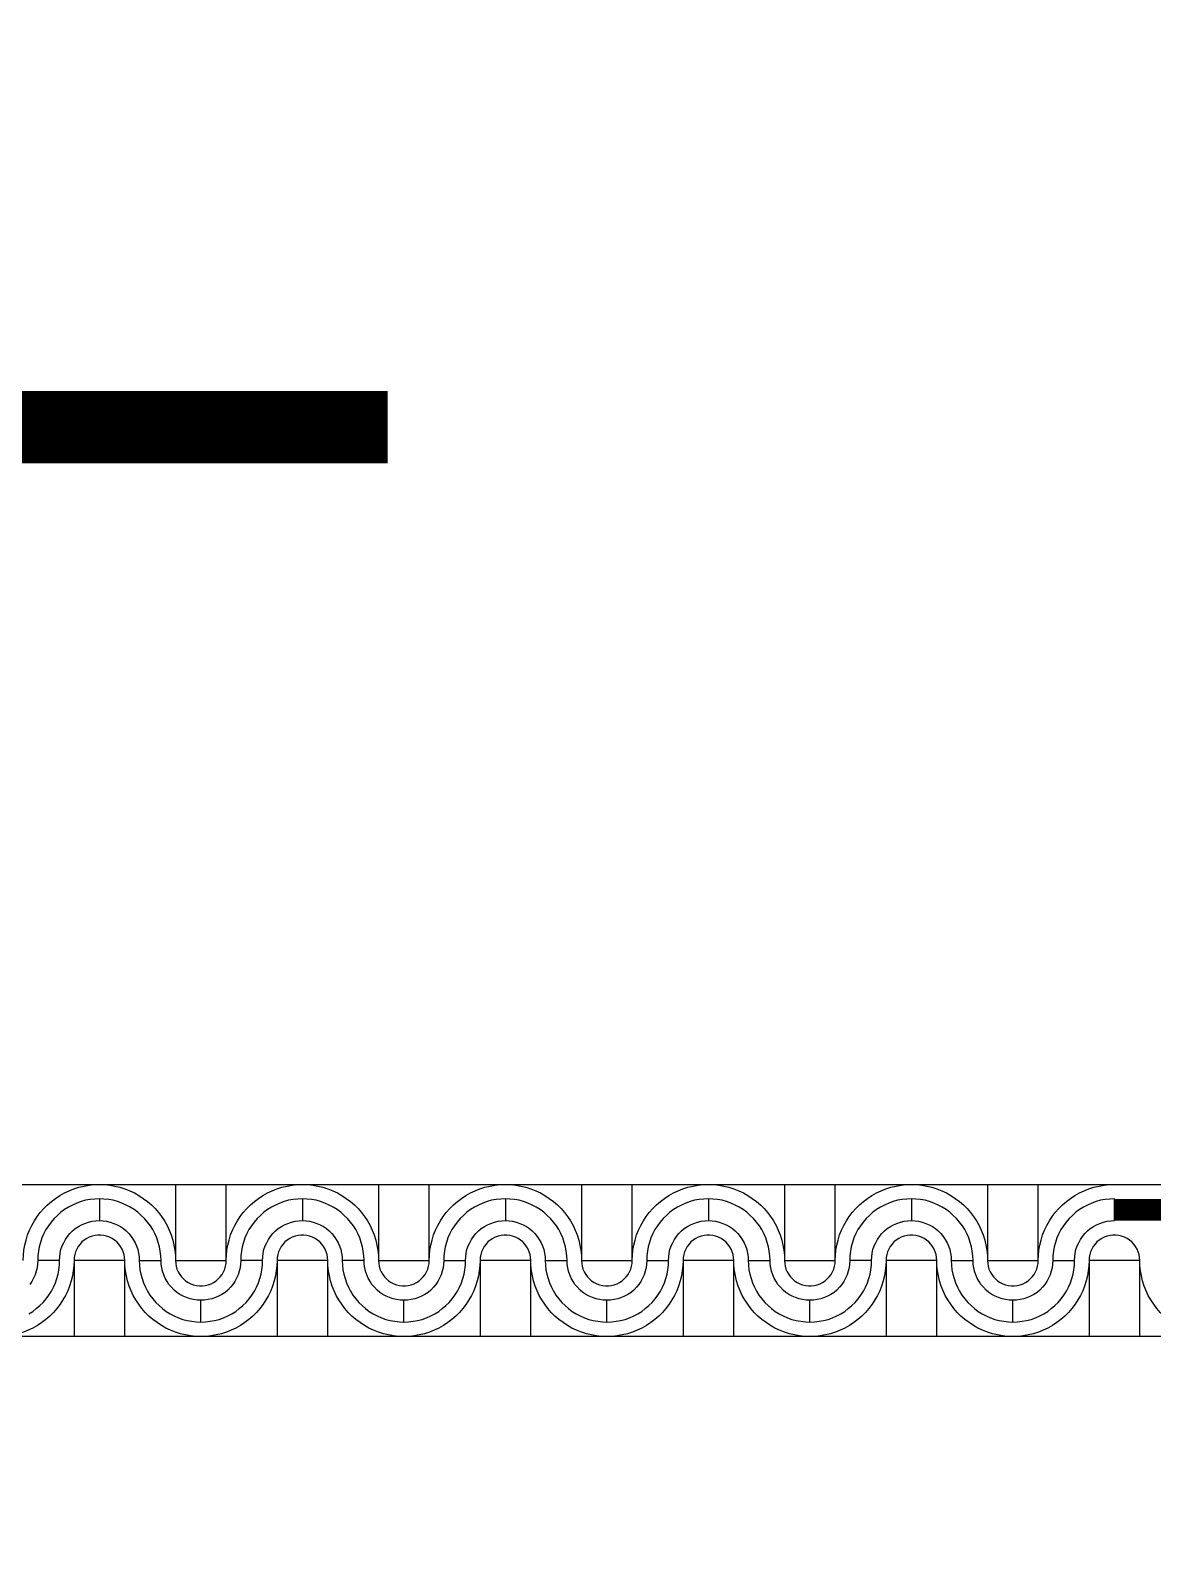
# Model space of a CAD drawing. Extents: x 190.8 to 267.1, y 124 to 174.8.
# Drawn here: x 225.08 to 226.627, y 158.872 to 160.978 of the extents above; entities that cross this region are included whole.
import ezdxf

# ---------------------------------------------------------------- set-up
doc = ezdxf.new("R2010")
doc.units = 0
doc.header["$MEASUREMENT"] = 0

msp = doc.modelspace()

# ---------------------------------------------------------------- linework, layer by layer
msp.add_line((224.5446, 159.3856), (226.6713, 159.3856))
for points, const_width in [([(225.5721, 160.4307), (224.3546, 160.4307), (222.8601, 158.9221), (203.6954, 158.9221), (202.5182, 160.9281), (196.5696, 160.9281), (195.9346, 160.35), (195.9346, 159.3407)], 0.1), ([(226.8252, 159.1699), (226.6446, 159.3506), (226.5746, 159.3506)], 0.03)]:
    msp.add_lwpolyline(points, dxfattribs=dict(const_width=const_width))
for points in [[(225.0696, 159.2806), (225.0699, 159.2878), (225.0706, 159.2948), (225.0719, 159.3018), (225.0734, 159.3088), (225.0756, 159.3158), (225.0784, 159.3223), (225.0814, 159.3288), (225.0849, 159.3351), (225.0889, 159.3411), (225.0931, 159.3468), (225.0979, 159.3523), (225.1029, 159.3573), (225.1084, 159.3621), (225.1141, 159.3663), (225.1201, 159.3703), (225.1264, 159.3738), (225.1329, 159.3768), (225.1394, 159.3796), (225.1464, 159.3818), (225.1534, 159.3833), (225.1604, 159.3846), (225.1674, 159.3853), (225.1746, 159.3856)], [(225.1746, 159.3856), (225.1819, 159.3853), (225.1889, 159.3846), (225.1959, 159.3833), (225.2029, 159.3818), (225.2099, 159.3796), (225.2164, 159.3768), (225.2229, 159.3738), (225.2291, 159.3703), (225.2351, 159.3663), (225.2409, 159.3621), (225.2464, 159.3573), (225.2514, 159.3523), (225.2561, 159.3468), (225.2604, 159.3411), (225.2644, 159.3351), (225.2679, 159.3288), (225.2709, 159.3223), (225.2736, 159.3158), (225.2759, 159.3088), (225.2774, 159.3018), (225.2786, 159.2948), (225.2794, 159.2878), (225.2796, 159.2806)], [(225.2796, 159.3856), (225.2796, 159.2806), (225.3496, 159.2806), (225.3496, 159.3856)], [(225.3496, 159.2806), (225.3499, 159.2878), (225.3506, 159.2948), (225.3519, 159.3018), (225.3534, 159.3088), (225.3556, 159.3158), (225.3584, 159.3223), (225.3614, 159.3288), (225.3649, 159.3351), (225.3689, 159.3411), (225.3731, 159.3468), (225.3779, 159.3523), (225.3829, 159.3573), (225.3884, 159.3621), (225.3941, 159.3663), (225.4001, 159.3703), (225.4064, 159.3738), (225.4129, 159.3768), (225.4194, 159.3796), (225.4264, 159.3818), (225.4334, 159.3833), (225.4404, 159.3846), (225.4474, 159.3853), (225.4546, 159.3856)], [(225.4546, 159.3856), (225.4619, 159.3853), (225.4689, 159.3846), (225.4759, 159.3833), (225.4829, 159.3818), (225.4899, 159.3796), (225.4964, 159.3768), (225.5029, 159.3738), (225.5091, 159.3703), (225.5151, 159.3663), (225.5209, 159.3621), (225.5264, 159.3573), (225.5314, 159.3523), (225.5361, 159.3468), (225.5404, 159.3411), (225.5444, 159.3351), (225.5479, 159.3288), (225.5509, 159.3223), (225.5536, 159.3158), (225.5559, 159.3088), (225.5574, 159.3018), (225.5586, 159.2948), (225.5594, 159.2878), (225.5596, 159.2806)], [(225.5596, 159.3856), (225.5596, 159.2806), (225.6296, 159.2806), (225.6296, 159.3856)], [(225.6296, 159.2806), (225.6299, 159.2878), (225.6306, 159.2948), (225.6319, 159.3018), (225.6334, 159.3088), (225.6356, 159.3158), (225.6384, 159.3223), (225.6414, 159.3288), (225.6449, 159.3351), (225.6489, 159.3411), (225.6531, 159.3468), (225.6579, 159.3523), (225.6629, 159.3573), (225.6684, 159.3621), (225.6741, 159.3663), (225.6801, 159.3703), (225.6864, 159.3738), (225.6929, 159.3768), (225.6994, 159.3796), (225.7064, 159.3818), (225.7134, 159.3833), (225.7204, 159.3846), (225.7274, 159.3853), (225.7346, 159.3856)], [(225.7346, 159.3856), (225.7419, 159.3853), (225.7489, 159.3846), (225.7559, 159.3833), (225.7629, 159.3818), (225.7699, 159.3796), (225.7764, 159.3768), (225.7829, 159.3738), (225.7891, 159.3703), (225.7951, 159.3663), (225.8009, 159.3621), (225.8064, 159.3573), (225.8114, 159.3523), (225.8161, 159.3468), (225.8204, 159.3411), (225.8244, 159.3351), (225.8279, 159.3288), (225.8309, 159.3223), (225.8336, 159.3158), (225.8359, 159.3088), (225.8374, 159.3018), (225.8386, 159.2948), (225.8394, 159.2878), (225.8396, 159.2806)], [(225.8396, 159.3856), (225.8396, 159.2806), (225.9096, 159.2806), (225.9096, 159.3856)], [(225.9096, 159.2806), (225.9099, 159.2878), (225.9106, 159.2948), (225.9119, 159.3018), (225.9134, 159.3088), (225.9156, 159.3158), (225.9184, 159.3223), (225.9214, 159.3288), (225.9249, 159.3351), (225.9289, 159.3411), (225.9331, 159.3468), (225.9379, 159.3523), (225.9429, 159.3573), (225.9484, 159.3621), (225.9541, 159.3663), (225.9601, 159.3703), (225.9664, 159.3738), (225.9729, 159.3768), (225.9794, 159.3796), (225.9864, 159.3818), (225.9934, 159.3833), (226.0004, 159.3846), (226.0074, 159.3853), (226.0146, 159.3856)], [(226.0146, 159.3856), (226.0219, 159.3853), (226.0289, 159.3846), (226.0359, 159.3833), (226.0429, 159.3818), (226.0499, 159.3796), (226.0564, 159.3768), (226.0629, 159.3738), (226.0691, 159.3703), (226.0751, 159.3663), (226.0809, 159.3621), (226.0864, 159.3573), (226.0914, 159.3523), (226.0961, 159.3468), (226.1004, 159.3411), (226.1044, 159.3351), (226.1079, 159.3288), (226.1109, 159.3223), (226.1136, 159.3158), (226.1159, 159.3088), (226.1174, 159.3018), (226.1186, 159.2948), (226.1194, 159.2878), (226.1196, 159.2806)], [(226.1196, 159.3856), (226.1196, 159.2806), (226.1896, 159.2806), (226.1896, 159.3856)], [(226.1896, 159.2806), (226.1899, 159.2878), (226.1906, 159.2948), (226.1919, 159.3018), (226.1934, 159.3088), (226.1956, 159.3158), (226.1984, 159.3223), (226.2014, 159.3288), (226.2049, 159.3351), (226.2089, 159.3411), (226.2131, 159.3468), (226.2179, 159.3523), (226.2229, 159.3573), (226.2284, 159.3621), (226.2341, 159.3663), (226.2401, 159.3703), (226.2464, 159.3738), (226.2529, 159.3768), (226.2594, 159.3796), (226.2664, 159.3818), (226.2734, 159.3833), (226.2804, 159.3846), (226.2874, 159.3853), (226.2946, 159.3856)], [(226.2946, 159.3856), (226.3019, 159.3853), (226.3089, 159.3846), (226.3159, 159.3833), (226.3229, 159.3818), (226.3299, 159.3796), (226.3364, 159.3768), (226.3429, 159.3738), (226.3491, 159.3703), (226.3551, 159.3663), (226.3609, 159.3621), (226.3664, 159.3573), (226.3714, 159.3523), (226.3761, 159.3468), (226.3804, 159.3411), (226.3844, 159.3351), (226.3879, 159.3288), (226.3909, 159.3223), (226.3936, 159.3158), (226.3959, 159.3088), (226.3974, 159.3018), (226.3986, 159.2948), (226.3994, 159.2878), (226.3996, 159.2806)], [(226.3996, 159.3856), (226.3996, 159.2806), (226.4696, 159.2806), (226.4696, 159.3856)], [(226.4696, 159.2806), (226.4699, 159.2878), (226.4706, 159.2948), (226.4719, 159.3018), (226.4734, 159.3088), (226.4756, 159.3158), (226.4784, 159.3223), (226.4814, 159.3288), (226.4849, 159.3351), (226.4889, 159.3411), (226.4931, 159.3468), (226.4979, 159.3523), (226.5029, 159.3573), (226.5084, 159.3621), (226.5141, 159.3663), (226.5201, 159.3703), (226.5264, 159.3738), (226.5329, 159.3768), (226.5394, 159.3796), (226.5464, 159.3818), (226.5534, 159.3833), (226.5604, 159.3846), (226.5674, 159.3853), (226.5746, 159.3856)], [(225.1746, 159.3656), (225.1684, 159.3653), (225.1619, 159.3646), (225.1556, 159.3636), (225.1496, 159.3618), (225.1436, 159.3598), (225.1376, 159.3571), (225.1321, 159.3543), (225.1266, 159.3508), (225.1216, 159.3471), (225.1169, 159.3428), (225.1124, 159.3383), (225.1081, 159.3336), (225.1044, 159.3286), (225.1009, 159.3231), (225.0981, 159.3176), (225.0954, 159.3116), (225.0934, 159.3056), (225.0916, 159.2996), (225.0906, 159.2933), (225.0899, 159.2868), (225.0896, 159.2806)], [(225.4546, 159.3656), (225.4484, 159.3653), (225.4419, 159.3646), (225.4356, 159.3636), (225.4296, 159.3618), (225.4236, 159.3598), (225.4176, 159.3571), (225.4121, 159.3543), (225.4066, 159.3508), (225.4016, 159.3471), (225.3969, 159.3428), (225.3924, 159.3383), (225.3881, 159.3336), (225.3844, 159.3286), (225.3809, 159.3231), (225.3781, 159.3176), (225.3754, 159.3116), (225.3734, 159.3056), (225.3716, 159.2996), (225.3706, 159.2933), (225.3699, 159.2868), (225.3696, 159.2806)], [(225.5396, 159.2806), (225.5394, 159.2868), (225.5386, 159.2933), (225.5376, 159.2996), (225.5359, 159.3056), (225.5339, 159.3116), (225.5311, 159.3176), (225.5284, 159.3231), (225.5249, 159.3286), (225.5211, 159.3336), (225.5169, 159.3383), (225.5124, 159.3428), (225.5076, 159.3471), (225.5026, 159.3508), (225.4971, 159.3543), (225.4916, 159.3571), (225.4856, 159.3598), (225.4796, 159.3618), (225.4736, 159.3636), (225.4674, 159.3646), (225.4609, 159.3653), (225.4546, 159.3656), (225.4546, 159.3356), (225.4596, 159.3353), (225.4646, 159.3346), (225.4696, 159.3336), (225.4746, 159.3318), (225.4791, 159.3298), (225.4836, 159.3273), (225.4879, 159.3246), (225.4916, 159.3213), (225.4954, 159.3176), (225.4986, 159.3138), (225.5014, 159.3096), (225.5039, 159.3051), (225.5059, 159.3006), (225.5076, 159.2956), (225.5086, 159.2906), (225.5094, 159.2856), (225.5096, 159.2806)], [(225.7346, 159.3656), (225.7284, 159.3653), (225.7219, 159.3646), (225.7156, 159.3636), (225.7096, 159.3618), (225.7036, 159.3598), (225.6976, 159.3571), (225.6921, 159.3543), (225.6866, 159.3508), (225.6816, 159.3471), (225.6769, 159.3428), (225.6724, 159.3383), (225.6681, 159.3336), (225.6644, 159.3286), (225.6609, 159.3231), (225.6581, 159.3176), (225.6554, 159.3116), (225.6534, 159.3056), (225.6516, 159.2996), (225.6506, 159.2933), (225.6499, 159.2868), (225.6496, 159.2806), (225.6796, 159.2806), (225.6799, 159.2856), (225.6806, 159.2906), (225.6816, 159.2956), (225.6834, 159.3006), (225.6854, 159.3051), (225.6879, 159.3096), (225.6906, 159.3138), (225.6939, 159.3176), (225.6976, 159.3213), (225.7014, 159.3246), (225.7056, 159.3273), (225.7101, 159.3298), (225.7146, 159.3318), (225.7196, 159.3336), (225.7246, 159.3346), (225.7296, 159.3353), (225.7346, 159.3356)], [(226.0146, 159.3656), (226.0084, 159.3653), (226.0019, 159.3646), (225.9956, 159.3636), (225.9896, 159.3618), (225.9836, 159.3598), (225.9776, 159.3571), (225.9721, 159.3543), (225.9666, 159.3508), (225.9616, 159.3471), (225.9569, 159.3428), (225.9524, 159.3383), (225.9481, 159.3336), (225.9444, 159.3286), (225.9409, 159.3231), (225.9381, 159.3176), (225.9354, 159.3116), (225.9334, 159.3056), (225.9316, 159.2996), (225.9306, 159.2933), (225.9299, 159.2868), (225.9296, 159.2806), (225.9596, 159.2806), (225.9599, 159.2856), (225.9606, 159.2906), (225.9616, 159.2956), (225.9634, 159.3006), (225.9654, 159.3051), (225.9679, 159.3096), (225.9706, 159.3138), (225.9739, 159.3176), (225.9776, 159.3213), (225.9814, 159.3246), (225.9856, 159.3273), (225.9901, 159.3298), (225.9946, 159.3318), (225.9996, 159.3336), (226.0046, 159.3346), (226.0096, 159.3353), (226.0146, 159.3356)], [(226.2946, 159.3656), (226.2884, 159.3653), (226.2819, 159.3646), (226.2756, 159.3636), (226.2696, 159.3618), (226.2636, 159.3598), (226.2576, 159.3571), (226.2521, 159.3543), (226.2466, 159.3508), (226.2416, 159.3471), (226.2369, 159.3428), (226.2324, 159.3383), (226.2281, 159.3336), (226.2244, 159.3286), (226.2209, 159.3231), (226.2181, 159.3176), (226.2154, 159.3116), (226.2134, 159.3056), (226.2116, 159.2996), (226.2106, 159.2933), (226.2099, 159.2868), (226.2096, 159.2806)], [(225.1196, 159.2806), (225.1199, 159.2856), (225.1206, 159.2906), (225.1216, 159.2956), (225.1234, 159.3006), (225.1254, 159.3051), (225.1279, 159.3096), (225.1306, 159.3138), (225.1339, 159.3176), (225.1376, 159.3213), (225.1414, 159.3246), (225.1456, 159.3273), (225.1501, 159.3298), (225.1546, 159.3318), (225.1596, 159.3336), (225.1646, 159.3346), (225.1696, 159.3353), (225.1746, 159.3356)], [(225.3996, 159.2806), (225.3999, 159.2856), (225.4006, 159.2906), (225.4016, 159.2956), (225.4034, 159.3006), (225.4054, 159.3051), (225.4079, 159.3096), (225.4106, 159.3138), (225.4139, 159.3176), (225.4176, 159.3213), (225.4214, 159.3246), (225.4256, 159.3273), (225.4301, 159.3298), (225.4346, 159.3318), (225.4396, 159.3336), (225.4446, 159.3346), (225.4496, 159.3353), (225.4546, 159.3356)], [(226.2396, 159.2806), (226.2399, 159.2856), (226.2406, 159.2906), (226.2416, 159.2956), (226.2434, 159.3006), (226.2454, 159.3051), (226.2479, 159.3096), (226.2506, 159.3138), (226.2539, 159.3176), (226.2576, 159.3213), (226.2614, 159.3246), (226.2656, 159.3273), (226.2701, 159.3298), (226.2746, 159.3318), (226.2796, 159.3336), (226.2846, 159.3346), (226.2896, 159.3353), (226.2946, 159.3356)], [(225.2096, 159.2806), (225.2094, 159.2846), (225.2086, 159.2886), (225.2076, 159.2926), (225.2059, 159.2963), (225.2039, 159.2998), (225.2014, 159.3031), (225.1986, 159.3061), (225.1956, 159.3086), (225.1921, 159.3108), (225.1884, 159.3128), (225.1846, 159.3141), (225.1806, 159.3151), (225.1766, 159.3156), (225.1726, 159.3156), (225.1686, 159.3151), (225.1646, 159.3141), (225.1606, 159.3128), (225.1571, 159.3108), (225.1536, 159.3086), (225.1506, 159.3061), (225.1479, 159.3031), (225.1454, 159.2998), (225.1434, 159.2963), (225.1416, 159.2926), (225.1406, 159.2886), (225.1399, 159.2846), (225.1396, 159.2806)], [(225.4896, 159.2806), (225.4894, 159.2846), (225.4886, 159.2886), (225.4876, 159.2926), (225.4859, 159.2963), (225.4839, 159.2998), (225.4814, 159.3031), (225.4786, 159.3061), (225.4756, 159.3086), (225.4721, 159.3108), (225.4684, 159.3128), (225.4646, 159.3141), (225.4606, 159.3151), (225.4566, 159.3156), (225.4526, 159.3156), (225.4486, 159.3151), (225.4446, 159.3141), (225.4406, 159.3128), (225.4371, 159.3108), (225.4336, 159.3086), (225.4306, 159.3061), (225.4279, 159.3031), (225.4254, 159.2998), (225.4234, 159.2963), (225.4216, 159.2926), (225.4206, 159.2886), (225.4199, 159.2846), (225.4196, 159.2806)], [(225.7696, 159.2806), (225.7694, 159.2846), (225.7686, 159.2886), (225.7676, 159.2926), (225.7659, 159.2963), (225.7639, 159.2998), (225.7614, 159.3031), (225.7586, 159.3061), (225.7556, 159.3086), (225.7521, 159.3108), (225.7484, 159.3128), (225.7446, 159.3141), (225.7406, 159.3151), (225.7366, 159.3156), (225.7326, 159.3156), (225.7286, 159.3151), (225.7246, 159.3141), (225.7206, 159.3128), (225.7171, 159.3108), (225.7136, 159.3086), (225.7106, 159.3061), (225.7079, 159.3031), (225.7054, 159.2998), (225.7034, 159.2963), (225.7016, 159.2926), (225.7006, 159.2886), (225.6999, 159.2846), (225.6996, 159.2806)], [(226.0496, 159.2806), (226.0494, 159.2846), (226.0486, 159.2886), (226.0476, 159.2926), (226.0459, 159.2963), (226.0439, 159.2998), (226.0414, 159.3031), (226.0386, 159.3061), (226.0356, 159.3086), (226.0321, 159.3108), (226.0284, 159.3128), (226.0246, 159.3141), (226.0206, 159.3151), (226.0166, 159.3156), (226.0126, 159.3156), (226.0086, 159.3151), (226.0046, 159.3141), (226.0006, 159.3128), (225.9971, 159.3108), (225.9936, 159.3086), (225.9906, 159.3061), (225.9879, 159.3031), (225.9854, 159.2998), (225.9834, 159.2963), (225.9816, 159.2926), (225.9806, 159.2886), (225.9799, 159.2846), (225.9796, 159.2806)], [(226.3296, 159.2806), (226.3294, 159.2846), (226.3286, 159.2886), (226.3276, 159.2926), (226.3259, 159.2963), (226.3239, 159.2998), (226.3214, 159.3031), (226.3186, 159.3061), (226.3156, 159.3086), (226.3121, 159.3108), (226.3084, 159.3128), (226.3046, 159.3141), (226.3006, 159.3151), (226.2966, 159.3156), (226.2926, 159.3156), (226.2886, 159.3151), (226.2846, 159.3141), (226.2806, 159.3128), (226.2771, 159.3108), (226.2736, 159.3086), (226.2706, 159.3061), (226.2679, 159.3031), (226.2654, 159.2998), (226.2634, 159.2963), (226.2616, 159.2926), (226.2606, 159.2886), (226.2599, 159.2846), (226.2596, 159.2806)], [(226.6096, 159.2806), (226.6094, 159.2846), (226.6086, 159.2886), (226.6076, 159.2926), (226.6059, 159.2963), (226.6039, 159.2998), (226.6014, 159.3031), (226.5986, 159.3061), (226.5956, 159.3086), (226.5921, 159.3108), (226.5884, 159.3128), (226.5846, 159.3141), (226.5806, 159.3151), (226.5766, 159.3156), (226.5726, 159.3156), (226.5686, 159.3151), (226.5646, 159.3141), (226.5606, 159.3128), (226.5571, 159.3108), (226.5536, 159.3086), (226.5506, 159.3061), (226.5479, 159.3031), (226.5454, 159.2998), (226.5434, 159.2963), (226.5416, 159.2926), (226.5406, 159.2886), (226.5399, 159.2846), (226.5396, 159.2806)], [(225.1396, 159.2806), (225.1394, 159.2733), (225.1386, 159.2663), (225.1374, 159.2593), (225.1359, 159.2523), (225.1336, 159.2453), (225.1309, 159.2388), (225.1279, 159.2323), (225.1244, 159.2261), (225.1204, 159.2201), (225.1161, 159.2143), (225.1114, 159.2088), (225.1064, 159.2038), (225.1009, 159.1991), (225.0951, 159.1948), (225.0891, 159.1908), (225.0829, 159.1873), (225.0764, 159.1843), (225.0699, 159.1816), (225.0629, 159.1793), (225.0559, 159.1778), (225.0489, 159.1766), (225.0419, 159.1758), (225.0346, 159.1756)], [(225.0771, 159.2068), (225.0826, 159.2103), (225.0876, 159.2141), (225.0924, 159.2183), (225.0969, 159.2228), (225.1011, 159.2276), (225.1049, 159.2326), (225.1084, 159.2381), (225.1111, 159.2436), (225.1139, 159.2496), (225.1159, 159.2556), (225.1176, 159.2616), (225.1186, 159.2678), (225.1194, 159.2743), (225.1196, 159.2806), (225.0896, 159.2806), (225.0894, 159.2756), (225.0886, 159.2706), (225.0876, 159.2656), (225.0859, 159.2606), (225.0839, 159.2561), (225.0814, 159.2516), (225.0786, 159.2473)], [(225.2096, 159.1756), (225.2096, 159.2806), (225.1396, 159.2806), (225.1396, 159.1756)], [(225.3146, 159.1756), (225.3074, 159.1758), (225.3004, 159.1766), (225.2934, 159.1778), (225.2864, 159.1793), (225.2794, 159.1816), (225.2729, 159.1843), (225.2664, 159.1873), (225.2601, 159.1908), (225.2541, 159.1948), (225.2484, 159.1991), (225.2429, 159.2038), (225.2379, 159.2088), (225.2331, 159.2143), (225.2289, 159.2201), (225.2249, 159.2261), (225.2214, 159.2323), (225.2184, 159.2388), (225.2156, 159.2453), (225.2134, 159.2523), (225.2119, 159.2593), (225.2106, 159.2663), (225.2099, 159.2733), (225.2096, 159.2806)], [(225.2296, 159.2806), (225.2299, 159.2743), (225.2306, 159.2678), (225.2316, 159.2616), (225.2334, 159.2556), (225.2354, 159.2496), (225.2381, 159.2436), (225.2409, 159.2381), (225.2444, 159.2326), (225.2481, 159.2276), (225.2524, 159.2228), (225.2569, 159.2183), (225.2616, 159.2141), (225.2666, 159.2103), (225.2721, 159.2068), (225.2776, 159.2041), (225.2836, 159.2013), (225.2896, 159.1993), (225.2956, 159.1976), (225.3019, 159.1966), (225.3084, 159.1958), (225.3146, 159.1956), (225.3146, 159.2256), (225.3096, 159.2258), (225.3046, 159.2266), (225.2996, 159.2276), (225.2946, 159.2293), (225.2901, 159.2313), (225.2856, 159.2338), (225.2814, 159.2366), (225.2776, 159.2398), (225.2739, 159.2436), (225.2706, 159.2473), (225.2679, 159.2516), (225.2654, 159.2561), (225.2634, 159.2606), (225.2616, 159.2656), (225.2606, 159.2706), (225.2599, 159.2756), (225.2596, 159.2806)], [(225.2796, 159.2806), (225.2799, 159.2766), (225.2806, 159.2726), (225.2816, 159.2686), (225.2834, 159.2648), (225.2854, 159.2613), (225.2879, 159.2581), (225.2906, 159.2551), (225.2936, 159.2526), (225.2971, 159.2503), (225.3009, 159.2483), (225.3046, 159.2471), (225.3086, 159.2461), (225.3126, 159.2456), (225.3166, 159.2456), (225.3206, 159.2461), (225.3246, 159.2471), (225.3286, 159.2483), (225.3321, 159.2503), (225.3356, 159.2526), (225.3386, 159.2551), (225.3414, 159.2581), (225.3439, 159.2613), (225.3459, 159.2648), (225.3476, 159.2686), (225.3486, 159.2726), (225.3494, 159.2766), (225.3496, 159.2806)], [(225.3146, 159.1956), (225.3209, 159.1958), (225.3274, 159.1966), (225.3336, 159.1976), (225.3396, 159.1993), (225.3456, 159.2013), (225.3516, 159.2041), (225.3571, 159.2068), (225.3626, 159.2103), (225.3676, 159.2141), (225.3724, 159.2183), (225.3769, 159.2228), (225.3811, 159.2276), (225.3849, 159.2326), (225.3884, 159.2381), (225.3911, 159.2436), (225.3939, 159.2496), (225.3959, 159.2556), (225.3976, 159.2616), (225.3986, 159.2678), (225.3994, 159.2743), (225.3996, 159.2806), (225.3696, 159.2806), (225.3694, 159.2756), (225.3686, 159.2706), (225.3676, 159.2656), (225.3659, 159.2606), (225.3639, 159.2561), (225.3614, 159.2516), (225.3586, 159.2473), (225.3554, 159.2436), (225.3516, 159.2398), (225.3479, 159.2366), (225.3436, 159.2338), (225.3391, 159.2313), (225.3346, 159.2293), (225.3296, 159.2276), (225.3246, 159.2266), (225.3196, 159.2258), (225.3146, 159.2256)], [(225.4196, 159.2806), (225.4194, 159.2733), (225.4186, 159.2663), (225.4174, 159.2593), (225.4159, 159.2523), (225.4136, 159.2453), (225.4109, 159.2388), (225.4079, 159.2323), (225.4044, 159.2261), (225.4004, 159.2201), (225.3961, 159.2143), (225.3914, 159.2088), (225.3864, 159.2038), (225.3809, 159.1991), (225.3751, 159.1948), (225.3691, 159.1908), (225.3629, 159.1873), (225.3564, 159.1843), (225.3499, 159.1816), (225.3429, 159.1793), (225.3359, 159.1778), (225.3289, 159.1766), (225.3219, 159.1758), (225.3146, 159.1756)], [(225.4896, 159.1756), (225.4896, 159.2806), (225.4196, 159.2806), (225.4196, 159.1756)], [(225.5946, 159.1756), (225.5874, 159.1758), (225.5804, 159.1766), (225.5734, 159.1778), (225.5664, 159.1793), (225.5594, 159.1816), (225.5529, 159.1843), (225.5464, 159.1873), (225.5401, 159.1908), (225.5341, 159.1948), (225.5284, 159.1991), (225.5229, 159.2038), (225.5179, 159.2088), (225.5131, 159.2143), (225.5089, 159.2201), (225.5049, 159.2261), (225.5014, 159.2323), (225.4984, 159.2388), (225.4956, 159.2453), (225.4934, 159.2523), (225.4919, 159.2593), (225.4906, 159.2663), (225.4899, 159.2733), (225.4896, 159.2806)], [(225.5596, 159.2806), (225.5599, 159.2766), (225.5606, 159.2726), (225.5616, 159.2686), (225.5634, 159.2648), (225.5654, 159.2613), (225.5679, 159.2581), (225.5706, 159.2551), (225.5736, 159.2526), (225.5771, 159.2503), (225.5809, 159.2483), (225.5846, 159.2471), (225.5886, 159.2461), (225.5926, 159.2456), (225.5966, 159.2456), (225.6006, 159.2461), (225.6046, 159.2471), (225.6086, 159.2483), (225.6121, 159.2503), (225.6156, 159.2526), (225.6186, 159.2551), (225.6214, 159.2581), (225.6239, 159.2613), (225.6259, 159.2648), (225.6276, 159.2686), (225.6286, 159.2726), (225.6294, 159.2766), (225.6296, 159.2806)], [(225.6496, 159.2806), (225.6494, 159.2756), (225.6486, 159.2706), (225.6476, 159.2656), (225.6459, 159.2606), (225.6439, 159.2561), (225.6414, 159.2516), (225.6386, 159.2473), (225.6354, 159.2436), (225.6316, 159.2398), (225.6279, 159.2366), (225.6236, 159.2338), (225.6191, 159.2313), (225.6146, 159.2293), (225.6096, 159.2276), (225.6046, 159.2266), (225.5996, 159.2258), (225.5946, 159.2256)], [(225.6996, 159.2806), (225.6994, 159.2733), (225.6986, 159.2663), (225.6974, 159.2593), (225.6959, 159.2523), (225.6936, 159.2453), (225.6909, 159.2388), (225.6879, 159.2323), (225.6844, 159.2261), (225.6804, 159.2201), (225.6761, 159.2143), (225.6714, 159.2088), (225.6664, 159.2038), (225.6609, 159.1991), (225.6551, 159.1948), (225.6491, 159.1908), (225.6429, 159.1873), (225.6364, 159.1843), (225.6299, 159.1816), (225.6229, 159.1793), (225.6159, 159.1778), (225.6089, 159.1766), (225.6019, 159.1758), (225.5946, 159.1756)], [(225.5946, 159.1956), (225.6009, 159.1958), (225.6074, 159.1966), (225.6136, 159.1976), (225.6196, 159.1993), (225.6256, 159.2013), (225.6316, 159.2041), (225.6371, 159.2068), (225.6426, 159.2103), (225.6476, 159.2141), (225.6524, 159.2183), (225.6569, 159.2228), (225.6611, 159.2276), (225.6649, 159.2326), (225.6684, 159.2381), (225.6711, 159.2436), (225.6739, 159.2496), (225.6759, 159.2556), (225.6776, 159.2616), (225.6786, 159.2678), (225.6794, 159.2743), (225.6796, 159.2806)], [(225.7696, 159.1756), (225.7696, 159.2806), (225.6996, 159.2806), (225.6996, 159.1756)], [(225.8746, 159.1756), (225.8674, 159.1758), (225.8604, 159.1766), (225.8534, 159.1778), (225.8464, 159.1793), (225.8394, 159.1816), (225.8329, 159.1843), (225.8264, 159.1873), (225.8201, 159.1908), (225.8141, 159.1948), (225.8084, 159.1991), (225.8029, 159.2038), (225.7979, 159.2088), (225.7931, 159.2143), (225.7889, 159.2201), (225.7849, 159.2261), (225.7814, 159.2323), (225.7784, 159.2388), (225.7756, 159.2453), (225.7734, 159.2523), (225.7719, 159.2593), (225.7706, 159.2663), (225.7699, 159.2733), (225.7696, 159.2806)], [(225.7896, 159.2806), (225.7899, 159.2743), (225.7906, 159.2678), (225.7916, 159.2616), (225.7934, 159.2556), (225.7954, 159.2496), (225.7981, 159.2436), (225.8009, 159.2381), (225.8044, 159.2326), (225.8081, 159.2276), (225.8124, 159.2228), (225.8169, 159.2183), (225.8216, 159.2141), (225.8266, 159.2103), (225.8321, 159.2068), (225.8376, 159.2041), (225.8436, 159.2013), (225.8496, 159.1993), (225.8556, 159.1976), (225.8619, 159.1966), (225.8684, 159.1958), (225.8746, 159.1956), (225.8746, 159.2256), (225.8696, 159.2258), (225.8646, 159.2266), (225.8596, 159.2276), (225.8546, 159.2293), (225.8501, 159.2313), (225.8456, 159.2338), (225.8414, 159.2366), (225.8376, 159.2398), (225.8339, 159.2436), (225.8306, 159.2473), (225.8279, 159.2516), (225.8254, 159.2561), (225.8234, 159.2606), (225.8216, 159.2656), (225.8206, 159.2706), (225.8199, 159.2756), (225.8196, 159.2806)], [(225.8396, 159.2806), (225.8399, 159.2766), (225.8406, 159.2726), (225.8416, 159.2686), (225.8434, 159.2648), (225.8454, 159.2613), (225.8479, 159.2581), (225.8506, 159.2551), (225.8536, 159.2526), (225.8571, 159.2503), (225.8609, 159.2483), (225.8646, 159.2471), (225.8686, 159.2461), (225.8726, 159.2456), (225.8766, 159.2456), (225.8806, 159.2461), (225.8846, 159.2471), (225.8886, 159.2483), (225.8921, 159.2503), (225.8956, 159.2526), (225.8986, 159.2551), (225.9014, 159.2581), (225.9039, 159.2613), (225.9059, 159.2648), (225.9076, 159.2686), (225.9086, 159.2726), (225.9094, 159.2766), (225.9096, 159.2806)], [(225.9296, 159.2806), (225.9294, 159.2756), (225.9286, 159.2706), (225.9276, 159.2656), (225.9259, 159.2606), (225.9239, 159.2561), (225.9214, 159.2516), (225.9186, 159.2473), (225.9154, 159.2436), (225.9116, 159.2398), (225.9079, 159.2366), (225.9036, 159.2338), (225.8991, 159.2313), (225.8946, 159.2293), (225.8896, 159.2276), (225.8846, 159.2266), (225.8796, 159.2258), (225.8746, 159.2256)], [(225.9796, 159.2806), (225.9794, 159.2733), (225.9786, 159.2663), (225.9774, 159.2593), (225.9759, 159.2523), (225.9736, 159.2453), (225.9709, 159.2388), (225.9679, 159.2323), (225.9644, 159.2261), (225.9604, 159.2201), (225.9561, 159.2143), (225.9514, 159.2088), (225.9464, 159.2038), (225.9409, 159.1991), (225.9351, 159.1948), (225.9291, 159.1908), (225.9229, 159.1873), (225.9164, 159.1843), (225.9099, 159.1816), (225.9029, 159.1793), (225.8959, 159.1778), (225.8889, 159.1766), (225.8819, 159.1758), (225.8746, 159.1756)], [(225.8746, 159.1956), (225.8809, 159.1958), (225.8874, 159.1966), (225.8936, 159.1976), (225.8996, 159.1993), (225.9056, 159.2013), (225.9116, 159.2041), (225.9171, 159.2068), (225.9226, 159.2103), (225.9276, 159.2141), (225.9324, 159.2183), (225.9369, 159.2228), (225.9411, 159.2276), (225.9449, 159.2326), (225.9484, 159.2381), (225.9511, 159.2436), (225.9539, 159.2496), (225.9559, 159.2556), (225.9576, 159.2616), (225.9586, 159.2678), (225.9594, 159.2743), (225.9596, 159.2806)], [(226.0496, 159.1756), (226.0496, 159.2806), (225.9796, 159.2806), (225.9796, 159.1756)], [(226.1546, 159.1756), (226.1474, 159.1758), (226.1404, 159.1766), (226.1334, 159.1778), (226.1264, 159.1793), (226.1194, 159.1816), (226.1129, 159.1843), (226.1064, 159.1873), (226.1001, 159.1908), (226.0941, 159.1948), (226.0884, 159.1991), (226.0829, 159.2038), (226.0779, 159.2088), (226.0731, 159.2143), (226.0689, 159.2201), (226.0649, 159.2261), (226.0614, 159.2323), (226.0584, 159.2388), (226.0556, 159.2453), (226.0534, 159.2523), (226.0519, 159.2593), (226.0506, 159.2663), (226.0499, 159.2733), (226.0496, 159.2806)], [(226.0696, 159.2806), (226.0699, 159.2743), (226.0706, 159.2678), (226.0716, 159.2616), (226.0734, 159.2556), (226.0754, 159.2496), (226.0781, 159.2436), (226.0809, 159.2381), (226.0844, 159.2326), (226.0881, 159.2276), (226.0924, 159.2228), (226.0969, 159.2183), (226.1016, 159.2141), (226.1066, 159.2103), (226.1121, 159.2068), (226.1176, 159.2041), (226.1236, 159.2013), (226.1296, 159.1993), (226.1356, 159.1976), (226.1419, 159.1966), (226.1484, 159.1958), (226.1546, 159.1956), (226.1546, 159.2256), (226.1496, 159.2258), (226.1446, 159.2266), (226.1396, 159.2276), (226.1346, 159.2293), (226.1301, 159.2313), (226.1256, 159.2338), (226.1214, 159.2366), (226.1176, 159.2398), (226.1139, 159.2436), (226.1106, 159.2473), (226.1079, 159.2516), (226.1054, 159.2561), (226.1034, 159.2606), (226.1016, 159.2656), (226.1006, 159.2706), (226.0999, 159.2756), (226.0996, 159.2806)], [(226.1196, 159.2806), (226.1199, 159.2766), (226.1206, 159.2726), (226.1216, 159.2686), (226.1234, 159.2648), (226.1254, 159.2613), (226.1279, 159.2581), (226.1306, 159.2551), (226.1336, 159.2526), (226.1371, 159.2503), (226.1409, 159.2483), (226.1446, 159.2471), (226.1486, 159.2461), (226.1526, 159.2456), (226.1566, 159.2456), (226.1606, 159.2461), (226.1646, 159.2471), (226.1686, 159.2483), (226.1721, 159.2503), (226.1756, 159.2526), (226.1786, 159.2551), (226.1814, 159.2581), (226.1839, 159.2613), (226.1859, 159.2648), (226.1876, 159.2686), (226.1886, 159.2726), (226.1894, 159.2766), (226.1896, 159.2806)], [(226.1546, 159.1956), (226.1609, 159.1958), (226.1674, 159.1966), (226.1736, 159.1976), (226.1796, 159.1993), (226.1856, 159.2013), (226.1916, 159.2041), (226.1971, 159.2068), (226.2026, 159.2103), (226.2076, 159.2141), (226.2124, 159.2183), (226.2169, 159.2228), (226.2211, 159.2276), (226.2249, 159.2326), (226.2284, 159.2381), (226.2311, 159.2436), (226.2339, 159.2496), (226.2359, 159.2556), (226.2376, 159.2616), (226.2386, 159.2678), (226.2394, 159.2743), (226.2396, 159.2806), (226.2096, 159.2806), (226.2094, 159.2756), (226.2086, 159.2706), (226.2076, 159.2656), (226.2059, 159.2606), (226.2039, 159.2561), (226.2014, 159.2516), (226.1986, 159.2473), (226.1954, 159.2436), (226.1916, 159.2398), (226.1879, 159.2366), (226.1836, 159.2338), (226.1791, 159.2313), (226.1746, 159.2293), (226.1696, 159.2276), (226.1646, 159.2266), (226.1596, 159.2258), (226.1546, 159.2256)], [(226.2596, 159.2806), (226.2594, 159.2733), (226.2586, 159.2663), (226.2574, 159.2593), (226.2559, 159.2523), (226.2536, 159.2453), (226.2509, 159.2388), (226.2479, 159.2323), (226.2444, 159.2261), (226.2404, 159.2201), (226.2361, 159.2143), (226.2314, 159.2088), (226.2264, 159.2038), (226.2209, 159.1991), (226.2151, 159.1948), (226.2091, 159.1908), (226.2029, 159.1873), (226.1964, 159.1843), (226.1899, 159.1816), (226.1829, 159.1793), (226.1759, 159.1778), (226.1689, 159.1766), (226.1619, 159.1758), (226.1546, 159.1756)], [(226.3296, 159.1756), (226.3296, 159.2806), (226.2596, 159.2806), (226.2596, 159.1756)], [(226.4346, 159.1756), (226.4274, 159.1758), (226.4204, 159.1766), (226.4134, 159.1778), (226.4064, 159.1793), (226.3994, 159.1816), (226.3929, 159.1843), (226.3864, 159.1873), (226.3801, 159.1908), (226.3741, 159.1948), (226.3684, 159.1991), (226.3629, 159.2038), (226.3579, 159.2088), (226.3531, 159.2143), (226.3489, 159.2201), (226.3449, 159.2261), (226.3414, 159.2323), (226.3384, 159.2388), (226.3356, 159.2453), (226.3334, 159.2523), (226.3319, 159.2593), (226.3306, 159.2663), (226.3299, 159.2733), (226.3296, 159.2806)], [(226.3496, 159.2806), (226.3499, 159.2743), (226.3506, 159.2678), (226.3516, 159.2616), (226.3534, 159.2556), (226.3554, 159.2496), (226.3581, 159.2436), (226.3609, 159.2381), (226.3644, 159.2326), (226.3681, 159.2276), (226.3724, 159.2228), (226.3769, 159.2183), (226.3816, 159.2141), (226.3866, 159.2103), (226.3921, 159.2068), (226.3976, 159.2041), (226.4036, 159.2013), (226.4096, 159.1993), (226.4156, 159.1976), (226.4219, 159.1966), (226.4284, 159.1958), (226.4346, 159.1956), (226.4346, 159.2256), (226.4296, 159.2258), (226.4246, 159.2266), (226.4196, 159.2276), (226.4146, 159.2293), (226.4101, 159.2313), (226.4056, 159.2338), (226.4014, 159.2366), (226.3976, 159.2398), (226.3939, 159.2436), (226.3906, 159.2473), (226.3879, 159.2516), (226.3854, 159.2561), (226.3834, 159.2606), (226.3816, 159.2656), (226.3806, 159.2706), (226.3799, 159.2756), (226.3796, 159.2806)], [(226.3996, 159.2806), (226.3999, 159.2766), (226.4006, 159.2726), (226.4016, 159.2686), (226.4034, 159.2648), (226.4054, 159.2613), (226.4079, 159.2581), (226.4106, 159.2551), (226.4136, 159.2526), (226.4171, 159.2503), (226.4209, 159.2483), (226.4246, 159.2471), (226.4286, 159.2461), (226.4326, 159.2456), (226.4366, 159.2456), (226.4406, 159.2461), (226.4446, 159.2471), (226.4486, 159.2483), (226.4521, 159.2503), (226.4556, 159.2526), (226.4586, 159.2551), (226.4614, 159.2581), (226.4639, 159.2613), (226.4659, 159.2648), (226.4676, 159.2686), (226.4686, 159.2726), (226.4694, 159.2766), (226.4696, 159.2806)], [(226.4896, 159.2806), (226.4894, 159.2756), (226.4886, 159.2706), (226.4876, 159.2656), (226.4859, 159.2606), (226.4839, 159.2561), (226.4814, 159.2516), (226.4786, 159.2473), (226.4754, 159.2436), (226.4716, 159.2398), (226.4679, 159.2366), (226.4636, 159.2338), (226.4591, 159.2313), (226.4546, 159.2293), (226.4496, 159.2276), (226.4446, 159.2266), (226.4396, 159.2258), (226.4346, 159.2256)], [(226.5396, 159.2806), (226.5394, 159.2733), (226.5386, 159.2663), (226.5374, 159.2593), (226.5359, 159.2523), (226.5336, 159.2453), (226.5309, 159.2388), (226.5279, 159.2323), (226.5244, 159.2261), (226.5204, 159.2201), (226.5161, 159.2143), (226.5114, 159.2088), (226.5064, 159.2038), (226.5009, 159.1991), (226.4951, 159.1948), (226.4891, 159.1908), (226.4829, 159.1873), (226.4764, 159.1843), (226.4699, 159.1816), (226.4629, 159.1793), (226.4559, 159.1778), (226.4489, 159.1766), (226.4419, 159.1758), (226.4346, 159.1756)], [(226.4346, 159.1956), (226.4409, 159.1958), (226.4474, 159.1966), (226.4536, 159.1976), (226.4596, 159.1993), (226.4656, 159.2013), (226.4716, 159.2041), (226.4771, 159.2068), (226.4826, 159.2103), (226.4876, 159.2141), (226.4924, 159.2183), (226.4969, 159.2228), (226.5011, 159.2276), (226.5049, 159.2326), (226.5084, 159.2381), (226.5111, 159.2436), (226.5139, 159.2496), (226.5159, 159.2556), (226.5176, 159.2616), (226.5186, 159.2678), (226.5194, 159.2743), (226.5196, 159.2806)], [(226.6096, 159.1756), (226.6096, 159.2806), (226.5396, 159.2806), (226.5396, 159.1756)], [(226.6446, 159.2023), (226.6429, 159.2038), (226.6379, 159.2088), (226.6331, 159.2143), (226.6289, 159.2201), (226.6249, 159.2261), (226.6214, 159.2323), (226.6184, 159.2388), (226.6156, 159.2453), (226.6134, 159.2523), (226.6119, 159.2593), (226.6106, 159.2663), (226.6099, 159.2733), (226.6096, 159.2806)], [(226.6446, 159.1756), (224.5446, 159.1756)]]:
    msp.add_lwpolyline(points)
for points in [[(225.2596, 159.2806), (225.2594, 159.2868), (225.2586, 159.2933), (225.2576, 159.2996), (225.2559, 159.3056), (225.2539, 159.3116), (225.2511, 159.3176), (225.2484, 159.3231), (225.2449, 159.3286), (225.2411, 159.3336), (225.2369, 159.3383), (225.2324, 159.3428), (225.2276, 159.3471), (225.2226, 159.3508), (225.2171, 159.3543), (225.2116, 159.3571), (225.2056, 159.3598), (225.1996, 159.3618), (225.1936, 159.3636), (225.1874, 159.3646), (225.1809, 159.3653), (225.1746, 159.3656), (225.1746, 159.3356), (225.1796, 159.3353), (225.1846, 159.3346), (225.1896, 159.3336), (225.1946, 159.3318), (225.1991, 159.3298), (225.2036, 159.3273), (225.2079, 159.3246), (225.2116, 159.3213), (225.2154, 159.3176), (225.2186, 159.3138), (225.2214, 159.3096), (225.2239, 159.3051), (225.2259, 159.3006), (225.2276, 159.2956), (225.2286, 159.2906), (225.2294, 159.2856), (225.2296, 159.2806)], [(225.8196, 159.2806), (225.8194, 159.2868), (225.8186, 159.2933), (225.8176, 159.2996), (225.8159, 159.3056), (225.8139, 159.3116), (225.8111, 159.3176), (225.8084, 159.3231), (225.8049, 159.3286), (225.8011, 159.3336), (225.7969, 159.3383), (225.7924, 159.3428), (225.7876, 159.3471), (225.7826, 159.3508), (225.7771, 159.3543), (225.7716, 159.3571), (225.7656, 159.3598), (225.7596, 159.3618), (225.7536, 159.3636), (225.7474, 159.3646), (225.7409, 159.3653), (225.7346, 159.3656), (225.7346, 159.3356), (225.7396, 159.3353), (225.7446, 159.3346), (225.7496, 159.3336), (225.7546, 159.3318), (225.7591, 159.3298), (225.7636, 159.3273), (225.7679, 159.3246), (225.7716, 159.3213), (225.7754, 159.3176), (225.7786, 159.3138), (225.7814, 159.3096), (225.7839, 159.3051), (225.7859, 159.3006), (225.7876, 159.2956), (225.7886, 159.2906), (225.7894, 159.2856), (225.7896, 159.2806)], [(226.0996, 159.2806), (226.0994, 159.2868), (226.0986, 159.2933), (226.0976, 159.2996), (226.0959, 159.3056), (226.0939, 159.3116), (226.0911, 159.3176), (226.0884, 159.3231), (226.0849, 159.3286), (226.0811, 159.3336), (226.0769, 159.3383), (226.0724, 159.3428), (226.0676, 159.3471), (226.0626, 159.3508), (226.0571, 159.3543), (226.0516, 159.3571), (226.0456, 159.3598), (226.0396, 159.3618), (226.0336, 159.3636), (226.0274, 159.3646), (226.0209, 159.3653), (226.0146, 159.3656), (226.0146, 159.3356), (226.0196, 159.3353), (226.0246, 159.3346), (226.0296, 159.3336), (226.0346, 159.3318), (226.0391, 159.3298), (226.0436, 159.3273), (226.0479, 159.3246), (226.0516, 159.3213), (226.0554, 159.3176), (226.0586, 159.3138), (226.0614, 159.3096), (226.0639, 159.3051), (226.0659, 159.3006), (226.0676, 159.2956), (226.0686, 159.2906), (226.0694, 159.2856), (226.0696, 159.2806)], [(226.3796, 159.2806), (226.3794, 159.2868), (226.3786, 159.2933), (226.3776, 159.2996), (226.3759, 159.3056), (226.3739, 159.3116), (226.3711, 159.3176), (226.3684, 159.3231), (226.3649, 159.3286), (226.3611, 159.3336), (226.3569, 159.3383), (226.3524, 159.3428), (226.3476, 159.3471), (226.3426, 159.3508), (226.3371, 159.3543), (226.3316, 159.3571), (226.3256, 159.3598), (226.3196, 159.3618), (226.3136, 159.3636), (226.3074, 159.3646), (226.3009, 159.3653), (226.2946, 159.3656), (226.2946, 159.3356), (226.2996, 159.3353), (226.3046, 159.3346), (226.3096, 159.3336), (226.3146, 159.3318), (226.3191, 159.3298), (226.3236, 159.3273), (226.3279, 159.3246), (226.3316, 159.3213), (226.3354, 159.3176), (226.3386, 159.3138), (226.3414, 159.3096), (226.3439, 159.3051), (226.3459, 159.3006), (226.3476, 159.2956), (226.3486, 159.2906), (226.3494, 159.2856), (226.3496, 159.2806)], [(226.5746, 159.3656), (226.5684, 159.3653), (226.5619, 159.3646), (226.5556, 159.3636), (226.5496, 159.3618), (226.5436, 159.3598), (226.5376, 159.3571), (226.5321, 159.3543), (226.5266, 159.3508), (226.5216, 159.3471), (226.5169, 159.3428), (226.5124, 159.3383), (226.5081, 159.3336), (226.5044, 159.3286), (226.5009, 159.3231), (226.4981, 159.3176), (226.4954, 159.3116), (226.4934, 159.3056), (226.4916, 159.2996), (226.4906, 159.2933), (226.4899, 159.2868), (226.4896, 159.2806), (226.5196, 159.2806), (226.5199, 159.2856), (226.5206, 159.2906), (226.5216, 159.2956), (226.5234, 159.3006), (226.5254, 159.3051), (226.5279, 159.3096), (226.5306, 159.3138), (226.5339, 159.3176), (226.5376, 159.3213), (226.5414, 159.3246), (226.5456, 159.3273), (226.5501, 159.3298), (226.5546, 159.3318), (226.5596, 159.3336), (226.5646, 159.3346), (226.5696, 159.3353), (226.5746, 159.3356)], [(225.5096, 159.2806), (225.5099, 159.2743), (225.5106, 159.2678), (225.5116, 159.2616), (225.5134, 159.2556), (225.5154, 159.2496), (225.5181, 159.2436), (225.5209, 159.2381), (225.5244, 159.2326), (225.5281, 159.2276), (225.5324, 159.2228), (225.5369, 159.2183), (225.5416, 159.2141), (225.5466, 159.2103), (225.5521, 159.2068), (225.5576, 159.2041), (225.5636, 159.2013), (225.5696, 159.1993), (225.5756, 159.1976), (225.5819, 159.1966), (225.5884, 159.1958), (225.5946, 159.1956), (225.5946, 159.2256), (225.5896, 159.2258), (225.5846, 159.2266), (225.5796, 159.2276), (225.5746, 159.2293), (225.5701, 159.2313), (225.5656, 159.2338), (225.5614, 159.2366), (225.5576, 159.2398), (225.5539, 159.2436), (225.5506, 159.2473), (225.5479, 159.2516), (225.5454, 159.2561), (225.5434, 159.2606), (225.5416, 159.2656), (225.5406, 159.2706), (225.5399, 159.2756), (225.5396, 159.2806)]]:
    msp.add_lwpolyline(points, close=True)

doc.saveas('drawing.dxf')
